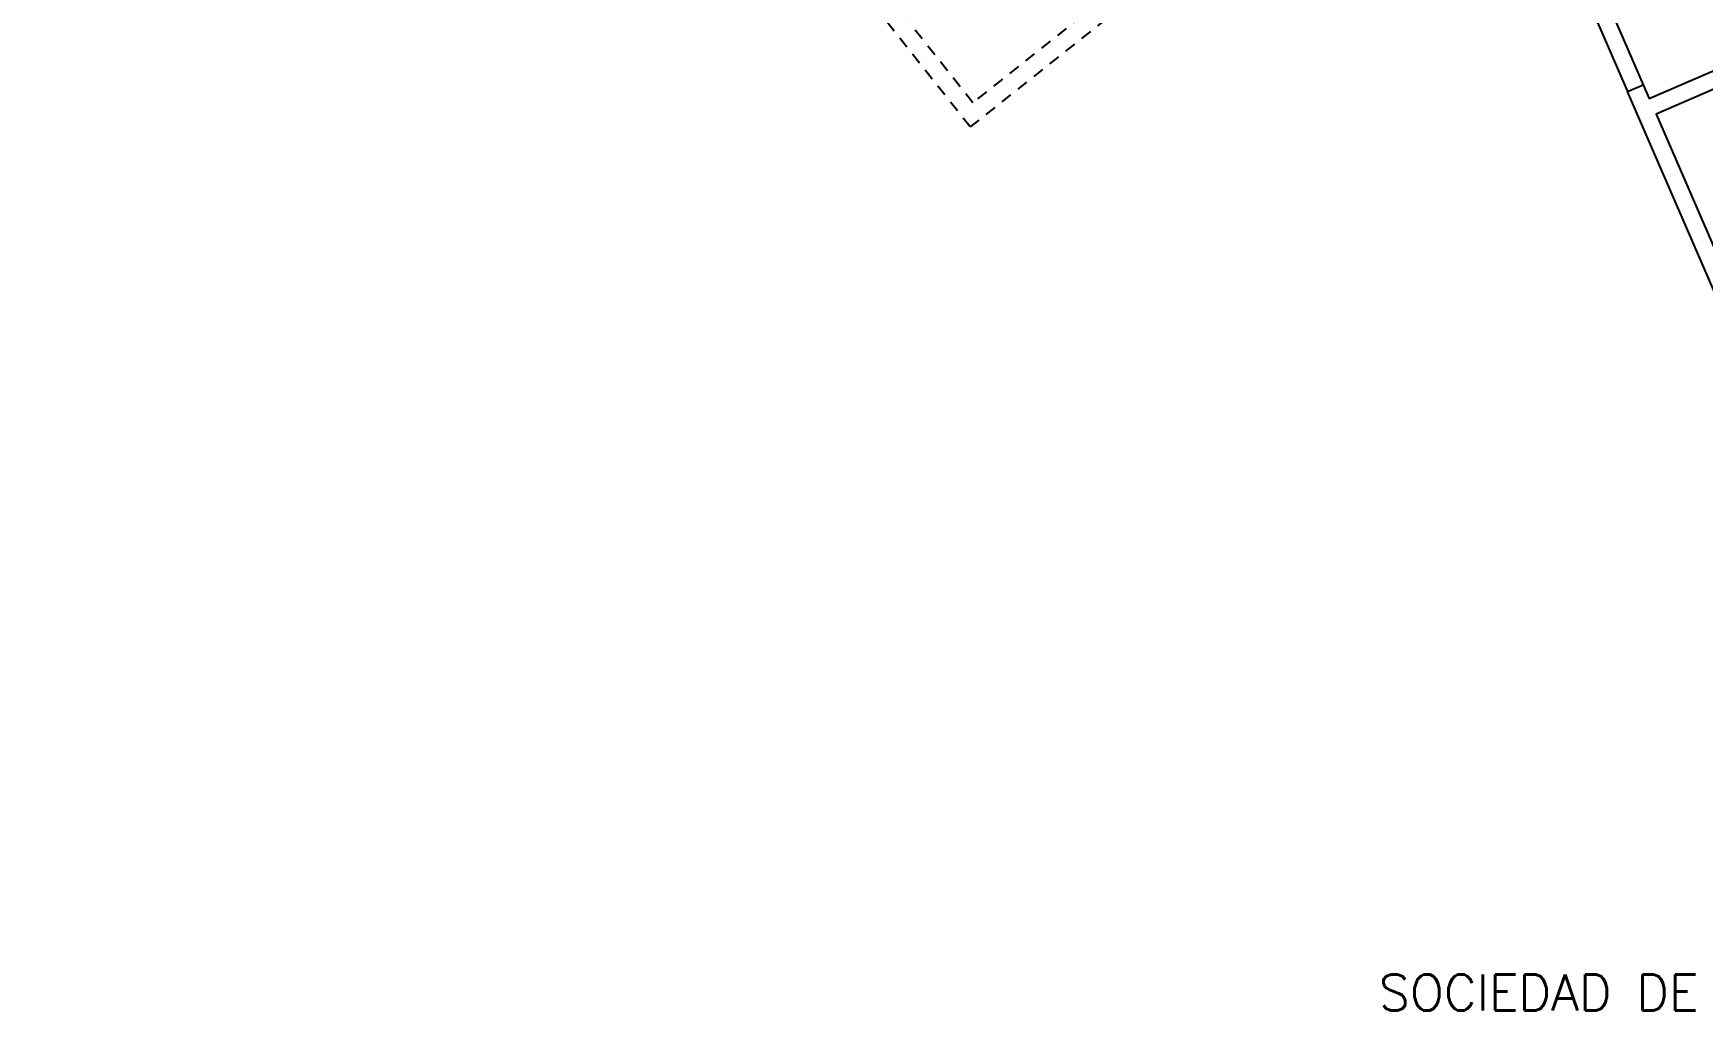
# Model space of a CAD drawing. Header units: metres. Extents: x 51 to 18146, y -212 to 18074.
# Drawn here: x 277.15 to 295.59, y 316.27 to 327.07 of the extents above; entities that cross this region are included whole.
import ezdxf

# ---------------------------------------------------------------- set-up
doc = ezdxf.new("R2010")
doc.units = ezdxf.units.M
doc.linetypes.add('HIDDEN2', pattern=[0.1875, 0.125, -0.0625])
doc.layers.add('NO', color=250, linetype='Continuous')
doc.styles.add('ROMANS', font='romans', dxfattribs={"height": 0.13})

msp = doc.modelspace()

# ---------------------------------------------------------------- linework, layer by layer
at = {"layer": 'NO', "linetype": 'HIDDEN2'}
for p, q in [((287.528, 326.304), (277.299, 339.184)), ((287.498, 326.037), (277.15, 339.066)), ((295.345, 332.269), (287.498, 326.037)), ((295.078, 332.3), (287.528, 326.304))]:
    msp.add_line(p, q, dxfattribs=at)
at = {"layer": 'NO'}
for points in [[(290.967, 330.651), (291.889, 329.49), (293.36, 330.129), (294.933, 326.502)], [(290.819, 330.533), (291.831, 329.258), (293.261, 329.879), (294.759, 326.426)], [(297.731, 319.578), (294.759, 326.426), (294.933, 326.502), (294.999, 326.351), (295.807, 326.702)], [(295.906, 326.538), (295.074, 326.177), (297.764, 319.979)]]:
    msp.add_lwpolyline(points, dxfattribs=at)

# ---------------------------------------------------------------- texts
at = {"layer": 'NO', "color": 0, "style": 'ROMANS'}
msp.add_text('SOCIEDAD DE DAMAS VOLUNTARIAS', height=0.4, dxfattribs=at).set_placement((292.011, 316.273))

doc.saveas('drawing.dxf')
